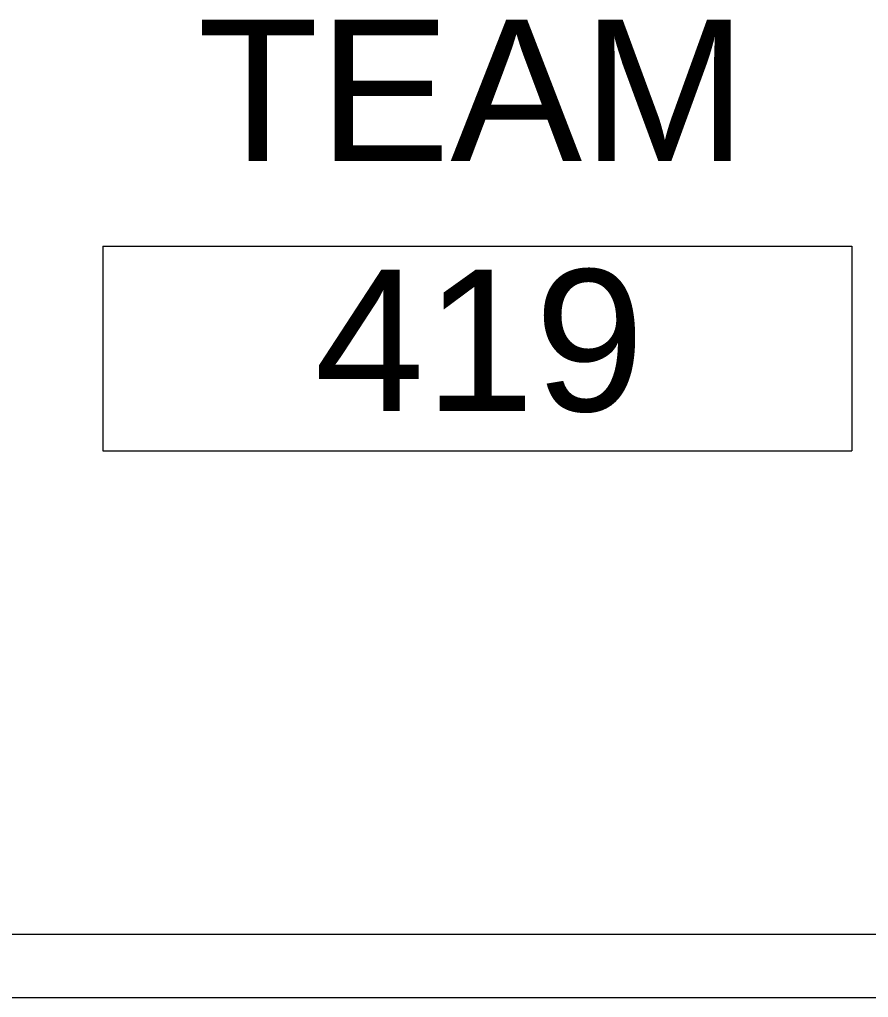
# Model space of a CAD drawing. Header units: inches. Extents: x -865 to 1895, y -762 to 1388.
# Drawn here: x 1788.8 to 1842.7, y 121.8 to 183.9 of the extents above; entities that cross this region are included whole.
import ezdxf

# ---------------------------------------------------------------- set-up
doc = ezdxf.new("R2010")
doc.units = ezdxf.units.IN
doc.header["$MEASUREMENT"] = 0
doc.layers.add('A-AREA-IDEN', color=2, linetype='Continuous', lineweight=20)
doc.layers.add('A-WALL', color=113, linetype='Continuous', lineweight=9)
doc.styles.add('Arial_1', font='arial.ttf', dxfattribs={"height": 9})

# ---------------------------------------------------------------- blocks, each defined once
blk = doc.blocks.new('FORM Room Tag - Name _ Number-61107-4th Floor New Construction - Partition Plan')
at = {"layer": 'A-AREA-IDEN'}
for p, q in [((-0.24443, -0.02311), (-0.24443, -0.15886)), ((-0.24443, -0.02311), (0.2515, -0.02311)), ((0.2515, -0.02311), (0.2515, -0.15886)), ((-0.24443, -0.15886), (0.2515, -0.15886))]:
    blk.add_line(p, q, dxfattribs=at)

msp = doc.modelspace()

# ---------------------------------------------------------------- linework, layer by layer
at = {"layer": 'A-WALL', "color": 250, "lineweight": 20}
for p, q in [((1880.665, 125.753), (1767.043, 125.753)), ((1763.043, 121.753), (1880.665, 121.753))]:
    msp.add_line(p, q, dxfattribs=at)

# ---------------------------------------------------------------- block references
at = {"layer": 'A-AREA-IDEN', "xscale": 95.99999999999994, "yscale": 95.99999999999994, "zscale": 95.99999999999994}
msp.add_blockref('FORM Room Tag - Name _ Number-61107-4th Floor New Construction - Partition Plan', (1817.52, 171.748), dxfattribs=at)

# ---------------------------------------------------------------- texts
at = {"layer": 'A-AREA-IDEN', "lineweight": 9, "char_height": 9, "attachment_point": 2, "line_spacing_factor": 0.941778, "style": 'Arial_1'}
for s, insert, width in [('TEAM', (1817.531, 183.928), 41.6505), ('419', (1817.995, 168.032), 25.12253)]:
    msp.add_mtext(s, dxfattribs=dict(at, insert=insert, width=width))

doc.saveas('drawing.dxf')
